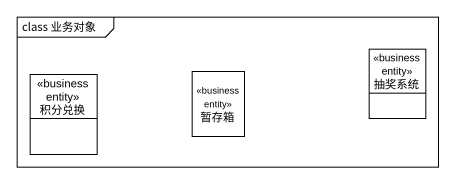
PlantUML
@startuml
mainframe class 业务对象
hide circle
hide empty members
class 积分兑换 <<business entity>>
class 暂存箱 <<business entity>>
class 抽奖系统 <<business entity>>
@enduml
